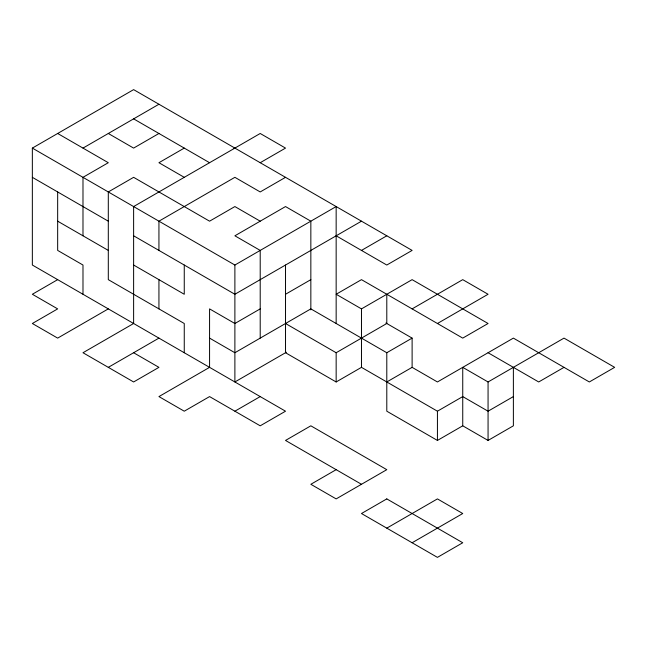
<?xml version="1.0" encoding="UTF-8"?>
<svg xmlns="http://www.w3.org/2000/svg" width="647" height="647" viewBox="0 0 647 647"><rect width="100%" height="100%" fill="white"/><g stroke="black" fill="none" stroke-linecap="round" stroke-linejoin="round"><path stroke-width="0.97" d="M260.207 308.886L234.885 323.5L209.571 308.886L209.571 367.35L158.936 396.587L184.258 411.201L209.571 396.587L260.207 425.815L285.521 411.201L32.35 265.035L32.35 148.098L133.622 89.626L412.115 250.413L386.793 265.035L336.157 235.799M82.986 148.098L158.936 104.248M158.936 133.476L133.622 148.098L108.3 133.476M184.258 148.098L158.936 162.712L184.258 177.327M234.885 148.098L133.622 206.563L133.622 323.5L82.986 352.736L133.622 381.965L158.936 367.35L133.622 352.736M234.02 148.6L260.207 133.484L285.521 148.098L260.207 162.712M57.664 279.65L32.35 294.264L57.664 308.886L32.35 323.5L57.664 338.114L108.3 308.886M285.521 177.327L260.207 191.949L234.885 177.327L158.936 221.185L158.936 250.413M32.35 148.098L234.885 265.035L336.157 206.563L336.157 323.5M108.3 367.35L158.936 338.114M361.479 221.185L234.885 294.264L133.622 235.799M285.521 294.264L310.843 279.65M361.479 250.413L386.793 235.799M286.395 352.227L234.885 381.965L234.885 265.035M361.479 308.886L412.115 279.65L488.064 323.5L462.742 338.114L361.479 279.65L336.157 294.264L361.479 308.886L361.479 367.35L336.157 381.965L285.521 352.736L285.521 265.035M234.885 411.201L260.207 396.587M285.521 323.5L336.157 352.736L386.793 323.5L386.793 294.264M412.115 308.886L462.742 279.65L488.064 294.264L437.429 323.5M209.571 338.114L234.885 352.736L310.843 308.886L386.793 352.736L412.115 338.114L412.115 367.35L386.793 381.965M336.157 469.673L310.843 484.288L336.157 498.902L386.793 469.673L310.843 425.815L285.521 440.437L361.479 484.288M361.479 367.35L437.429 411.201L462.742 396.587L488.064 411.201L513.378 396.587M386.793 352.736L386.793 411.201L437.429 440.437L462.742 425.815L462.742 367.35L488.064 381.965L564.014 338.114L614.65 367.35L589.336 381.965L513.378 338.114L437.429 381.965L412.115 367.35M564.014 367.35L538.7 381.965L488.064 352.736M462.742 425.815L488.064 440.437L513.378 425.815L513.378 367.35M386.793 528.138L437.429 498.902L462.742 513.524L412.115 542.752M133.622 118.862L209.571 162.712M260.207 221.185L234.885 206.563L209.571 221.185L133.622 177.327L108.3 191.949L108.3 279.65L184.258 323.5L184.258 352.736M57.664 133.476L108.3 162.712L82.986 177.327L82.986 235.799M385.919 322.999L412.115 338.114M32.35 177.335L108.3 221.185M57.664 221.185L108.3 250.413M133.622 265.035L184.258 294.264L184.258 265.035M488.064 381.965L488.064 440.437M437.429 411.201L437.429 440.437M336.157 352.736L336.157 381.965M310.843 309.889L310.843 221.185L285.521 206.563L234.885 235.799L260.207 250.413L260.207 338.114M158.936 279.65L158.936 308.886M82.986 294.264L82.986 265.035L57.664 250.413L57.664 191.949M386.793 498.902L361.479 513.524L437.429 557.374L462.742 542.752L386.793 498.902"/></g></svg>
